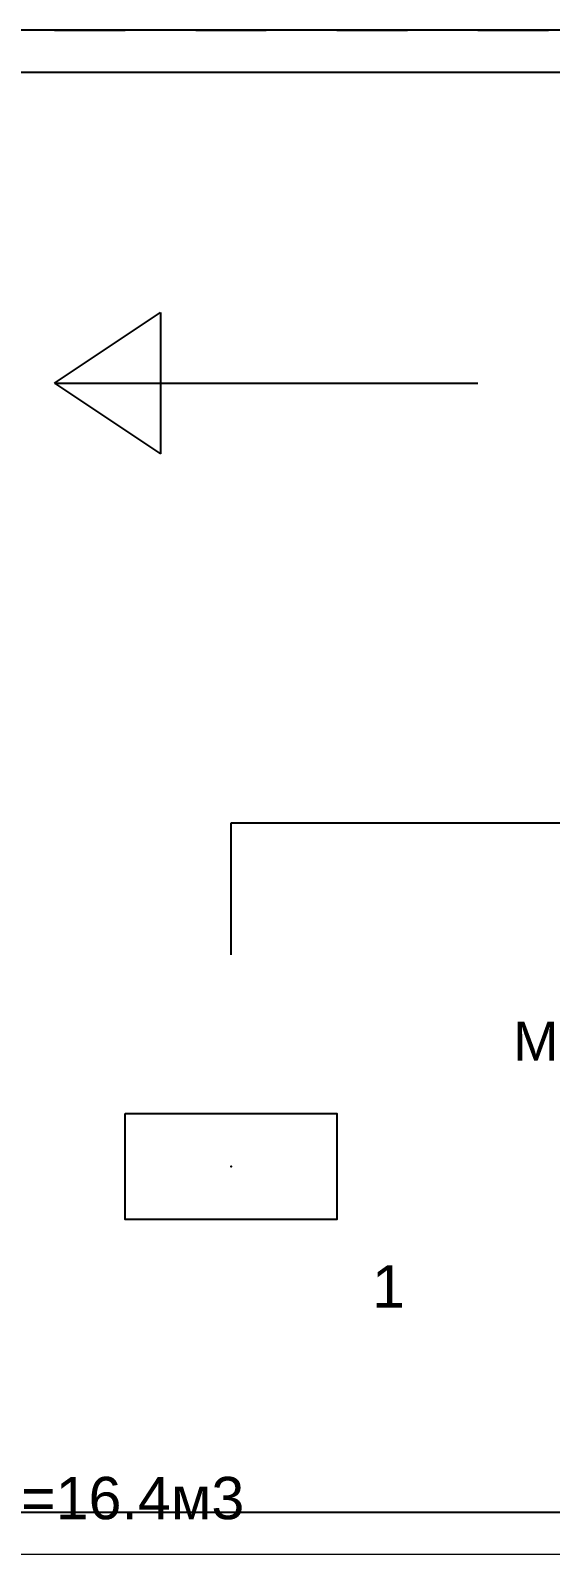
# Model space of a CAD drawing. Header units: millimetres. Extents: x 0 to 351840, y -132678 to 32417.
# Drawn here: x 2545.31 to 2560.06, y 116.25 to 159.2 of the extents above; entities that cross this region are included whole.
import ezdxf

# ---------------------------------------------------------------- set-up
doc = ezdxf.new("R2010")
doc.units = ezdxf.units.MM
for name, color, linetype in [('AGPT-MARK', 7, 'Continuous'), ('AGPT-PIPE', 5, 'Continuous'), ('AGPT-SCHEME', 3, 'Continuous'), ('AGPT-TEXT', 7, 'Continuous'), ('AGPT-ZONE', 7, 'Continuous')]:
    doc.layers.add(name, color=color, linetype=linetype)
doc.styles.add('AGPT', font='arial.ttf')

# ---------------------------------------------------------------- blocks, each defined once
blk = doc.blocks.new('RC-UGO-UNIT-01')
blk.add_wipeout([(4.993, -2.499), (4.993, 2.499), (-4.987, 2.499), (-4.993, -2.499)])
blk.add_wipeout([(-4.993, -2.499), (-4.993, 2.499), (4.993, 2.499), (4.993, -2.499)])
blk.add_lwpolyline([(-4.993, 2.499), (4.993, 2.499), (4.993, -2.499), (-4.993, -2.499), (-4.993, 2.499)], close=True)
blk.add_lwpolyline([(-4.993, 2.499), (-4.987, 2.499)])
blk.add_lwpolyline([(-4.993, 2.499), (-4.987, 2.499)])
blk.add_point((0, 0))

msp = doc.modelspace()

# ---------------------------------------------------------------- linework, layer by layer
at = {"layer": 'AGPT-MARK', "color": 8}
for points in [[(2546, 159.2), (2548, 159.2)], [(2550, 159.2), (2552, 159.2)], [(2554, 159.2), (2556, 159.2)], [(2558, 159.2), (2560, 159.2)]]:
    msp.add_lwpolyline(points, dxfattribs=at)
at = {"layer": 'AGPT-MARK', "color": 1}
for points in [[(2546, 149.2), (2549, 151.2)], [(2549, 151.2), (2549, 147.2)], [(2546, 149.2), (2558, 149.2)], [(2546, 149.2), (2549, 147.2)]]:
    msp.add_lwpolyline(points, dxfattribs=at)
at = {"layer": 'AGPT-PIPE', "color": 1}
for points in [[(2551, 133), (2551, 136.736)], [(2551, 136.736), (2583.58, 136.736)]]:
    msp.add_lwpolyline(points, dxfattribs=at)
at = {"layer": 'AGPT-ZONE'}
for points in [[(2542, 116), (2617.6, 116), (2617.6, 159.2), (2542, 159.2)], [(2543.2, 117.2), (2616.4, 117.2), (2616.4, 158), (2543.2, 158)]]:
    msp.add_lwpolyline(points, close=True, dxfattribs=at)

# ---------------------------------------------------------------- texts
at = {"layer": 'AGPT-MARK', "style": 'AGPT'}
for s, height, p in [('МПТ', 1.1, (2559, 130)), ('1', 1.2, (2555, 123))]:
    msp.add_text(s, height=height, dxfattribs=at).set_placement(p)
at = {"layer": 'AGPT-TEXT', "style": 'AGPT'}
msp.add_text('Vp=16.4м3', height=1.2, dxfattribs=at).set_placement((2543, 117))

# ---------------------------------------------------------------- next in the draw order: block references
at = {"layer": 'AGPT-SCHEME', "xscale": 0.6008590492601737, "yscale": 0.6008590492601737}
msp.add_blockref('RC-UGO-UNIT-01', (2551, 127), dxfattribs=at)

doc.saveas('drawing.dxf')
